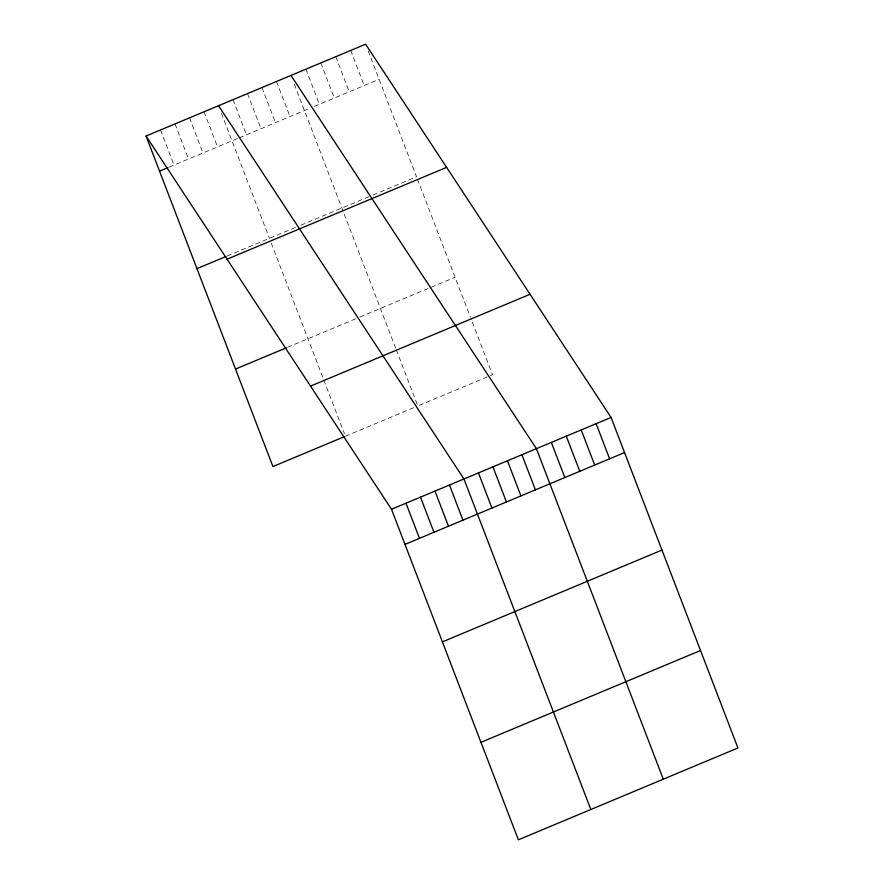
<?xml version="1.0" encoding="UTF-8"?>
<svg xmlns="http://www.w3.org/2000/svg" width="884" height="884" viewBox="0 0 884 884"><rect width="100%" height="100%" fill="white"/><g stroke="black" fill="none" stroke-linecap="round" stroke-linejoin="round"><path stroke-width="0.66" stroke-dasharray="4.42 3.31" d="M169.198 167.109L238.028 138.324M239.244 137.816L309.422 108.467M314.406 106.378L379.103 79.317M227.155 256.006L295.985 227.221M300.814 225.199L371.733 195.541M372.971 195.021L416.519 176.8L367.545 49.217M287.444 347.346L358.683 317.555M359.898 317.047L455.072 277.245M345.39 436.243L414.22 407.458M419.082 405.424L492.498 374.728L470.907 318.483M417.436 179.198L470.421 317.234M350.683 50.443L364.175 85.571M335.754 56.686L349.235 91.814M320.826 62.93L334.307 98.058M305.897 69.173L319.378 104.301M294.339 84.201L395.778 348.451M396.253 349.699L417.358 404.695M276.482 81.483L289.963 116.6M261.984 87.538L275.465 122.666M247.498 93.605L260.979 128.721M233 99.66L246.481 134.788M221.398 113.251L269.41 238.326M271.255 243.111L323.323 378.761M323.798 380.009L344.428 433.746M204.027 111.782L217.508 146.91M189.53 117.848L203.011 152.965M175.043 123.904L188.524 159.032M160.545 129.97L174.037 165.087"/><path stroke-width="1.33" d="M146.059 136.025L365.622 44.2L611.065 417.447L737.941 747.974L518.378 839.8L391.502 509.272L146.059 136.025L272.935 466.553L344.185 436.751M159.54 171.153L167.993 167.617M196.966 268.637L225.939 256.515M227.055 259.2L446.619 167.374M235.52 369.07L286.228 347.854M310.505 386.109L530.068 294.273M391.502 509.272L611.065 417.447M404.994 544.4L624.546 452.575M442.409 641.883L661.972 550.058M480.962 742.317L700.526 650.491M290.969 75.416L536.411 448.674L663.287 779.191M218.514 105.726L463.956 478.973L590.832 809.501M596.136 423.69L609.617 458.818M581.208 429.933L594.689 465.061M566.279 436.188L579.76 471.305M551.351 442.431L564.832 477.548M521.925 454.73L535.406 489.858M507.438 460.796L520.919 495.913M492.941 466.851L506.421 501.979M478.454 472.918L491.935 508.035M449.47 485.04L462.951 520.157M434.983 491.095L448.464 526.212M420.486 497.151L433.967 532.279M405.999 503.217L419.48 538.334"/></g></svg>
